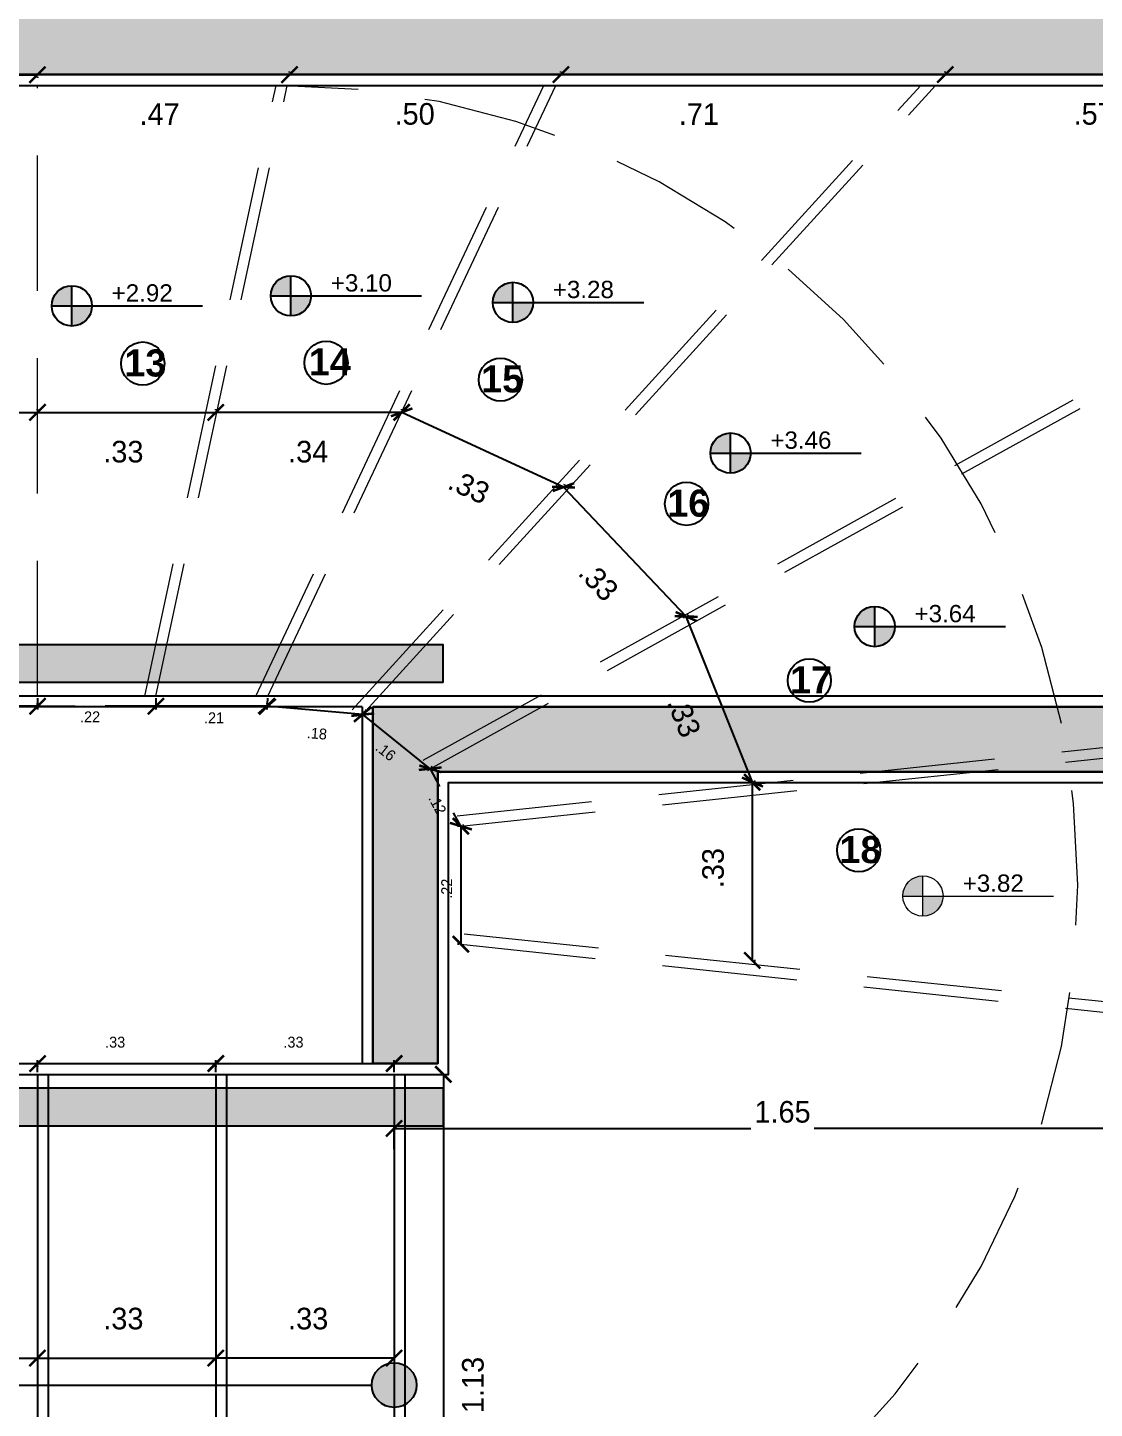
# Model space of a CAD drawing. Header units: millimetres. Extents: x -7 to 1246, y -1 to 1401.
# Drawn here: x 232.69 to 242.56, y 9.27 to 22.04 of the extents above; entities that cross this region are included whole.
import ezdxf
from ezdxf.enums import TextEntityAlignment as Align

# ---------------------------------------------------------------- set-up
doc = ezdxf.new("R2010")
doc.units = ezdxf.units.MM
doc.linetypes.add('HIDDEN', pattern=[0.375, 0.25, -0.125])
for name, color, linetype, lineweight in [('Anotaciones', 250, 'Continuous', 5), ('Cotas', 152, 'Continuous', 5), ('HATCH', 250, 'Continuous', 15), ('Muros', 7, 'Continuous', 30), ('Proyeccion', 252, 'HIDDEN', 13), ('Textos', 250, 'Continuous', 15), ('Vista', 252, 'Continuous', 13)]:
    doc.layers.add(name, color=color, linetype=linetype, lineweight=lineweight)
doc.styles.add('CENTURYGOTIC', font='GOTHIC.TTF')
doc.styles.add('Estilo_Generado_2', font='GOTHICB.TTF')
doc.styles.get("Standard").update_dxf_attribs({"font": 'arial.ttf'})
doc.dimstyles.new('Cota 1-20', dxfattribs={"dimtxt": 0.2, "dimasz": 0.15, "dimexe": 0.03, "dimexo": 0.02, "dimgap": 0.05, "dimtad": 1, "dimlfac": 0.2, "dimzin": 4, "dimdsep": 46, "dimtxsty": 'CENTURYGOTIC', "dimblk": 'ARCHTICK', "dimcen": 0.6, "dimclrd": 256, "dimclre": 256, "dimclrt": 256, "dimadec": 0, "dimazin": 0, "dimtfac": 1, "dimtofl": 0, "dimtmove": 2, "dimatfit": 3, "dimldrblk": 'ARCHTICK', "dimfxl": 1, "dimtolj": 1, "dimtzin": 0, "dimarcsym": 0})

# ---------------------------------------------------------------- blocks, each defined once
blk = doc.blocks.new('esc pvpv')
at = {"true_color": 0xc7c8ca, "transparency": 33554687}
h = blk.add_hatch(color=9, dxfattribs=at)
h.dxf.hatch_style = 1
h.paths.add_polyline_path([(199.6015, 268.7916), (199.4015, 268.7916), (199.4015, 265.7916), (199.6015, 265.7916)])
h.paths.add_polyline_path([(203.7015, 268.9916), (199.7015, 268.9916), (199.7015, 268.7916), (203.7015, 268.7916)])
h.paths.add_polyline_path([(204.3045, 265.7916), (204.3045, 265.9416), (204.184, 265.9416), (204.184, 265.7916), (204.0015, 265.7916), (204.0015, 265.5916), (204.3045, 265.5916)])
h.paths.add_polyline_path([(204.5515, 268.7916), (204.5515, 268.9916), (204.0015, 268.9916), (204.0015, 268.7916), (204.184, 268.7916)])
h.paths.add_polyline_path([(203.8622, 266.8416), (203.8626, 267.1956), (203.8626, 267.4816), (203.8625, 267.4816), (203.8626, 267.6416), (203.8626, 267.7686), (203.8622, 267.7686)])
h = blk.add_hatch(color=9, dxfattribs=at)
h.dxf.hatch_style = 1
h.paths.add_polyline_path([(204.3045, 267.7686), (204.0015, 267.7686), (203.9026, 267.7686), (203.8622, 267.7686), (203.8622, 267.6216), (202.2922, 267.6216), (202.1722, 267.6216), (202.1722, 266.9616), (202.2922, 266.9616), (202.2922, 267.5016), (203.8622, 267.5016), (203.8622, 266.8416), (203.9826, 266.8416), (204.3045, 266.8416), (204.3045, 266.9616)])
h.paths.add_polyline_path([(203.9826, 267.6486), (204.184, 267.6486), (204.184, 266.9616), (203.9826, 266.9616)], flags=16)
h.paths.add_polyline_path([(204.0015, 268.7916), (203.9015, 268.7916), (203.9015, 268.6686), (204.0015, 268.6686)])
at = {"true_color": 0x2776bb}
h = blk.add_hatch(color=152, dxfattribs=at)
h.paths.add_polyline_path([(202.2115, 266.4079, 0.414214), (202.1702, 266.3666, 0.414214), (202.2115, 266.3252)])
h.paths.add_polyline_path([(202.2315, 266.4028, 0.126819), (202.2115, 266.4079), (202.2115, 266.3252, 0.126819), (202.2315, 266.3303)])
h.paths.add_polyline_path([(202.2529, 266.3666, 0.273051), (202.2315, 266.4028), (202.2315, 266.3303, 0.273051)])
at = {"layer": 'HATCH', "true_color": 0xffffff, "transparency": 33554687}
h = blk.add_hatch(color=7, dxfattribs=at)
h.dxf.hatch_style = 1
h.paths.add_polyline_path([(202.302, 267.7366), (202.0026, 267.7366), (201.5515, 267.7366), (201.1004, 267.7366, 0.251609), (200.7294, 267.5372, 0.597943), (201.1004, 266.8466), (201.5515, 266.8466), (202.302, 266.8466), (202.302, 266.9166), (201.5515, 266.9166), (201.1004, 266.9166, -0.602954), (200.7909, 267.5032, -0.247696), (201.1004, 267.6666), (201.5515, 267.6666), (201.9674, 267.6666), (202.302, 267.6666)])
for p, q in [((201.5515, 266.9416), (201.5515, 265.8116)), ((201.5715, 266.9416), (201.5715, 265.8116)), ((201.8815, 266.9416), (201.8815, 265.8116)), ((201.9015, 266.9416), (201.9015, 265.8116)), ((202.2115, 266.9416), (202.2115, 265.8116)), ((202.2315, 266.9416), (202.2315, 265.8116))]:
    blk.add_line(p, q)
for points in [[(200.2348, 268.7716), (203.8815, 268.7716), (203.8815, 268.6686), (204.0215, 268.6686), (204.0215, 268.7716), (204.5515, 268.7716), (204.5515, 269.0116), (204.2125, 269.0116)], [(204.184, 265.9416), (204.164, 265.9416), (204.164, 265.8116), (200.2348, 265.8116), (199.6215, 266.4249), (199.6215, 268.1583), (200.2348, 268.7716), (203.8815, 268.7716)], [(203.8422, 267.7881), (203.8422, 267.6416), (202.1522, 267.6416)], [(202.1522, 267.6216), (202.1522, 266.9616)], [(202.1522, 266.9416), (202.3122, 266.9416), (202.3122, 267.4816), (203.8422, 267.4816), (203.8422, 267.1956)], [(202.302, 266.9166), (202.302, 266.8466)]]:
    blk.add_lwpolyline(points)
for points in [[(202.302, 267.6666), (202.302, 267.7366), (201.5515, 267.7366), (201.1004, 267.7366, 1), (201.1004, 266.8466), (201.5515, 266.8466), (202.302, 266.8466)], [(202.302, 267.6666), (201.5515, 267.6666), (201.1004, 267.6666, 1), (201.1004, 266.9166), (201.5515, 266.9166), (202.302, 266.9166)], [(202.1522, 267.6416), (201.5515, 267.6416), (201.1004, 267.6416, 1), (201.1004, 266.9416), (201.5515, 266.9416), (202.1522, 266.9416)], [(202.1522, 267.6216), (201.5515, 267.6216), (201.1004, 267.6216, 1), (201.1004, 266.9616), (201.5515, 266.9616), (202.1522, 266.9616)]]:
    blk.add_lwpolyline(points, format="xyb")
at = {"color": 152, "true_color": 0x2776bb}
blk.add_lwpolyline([(200.2797, 267.7181, 0.562656), (201.1004, 266.3666), (201.5515, 266.3666), (202.1702, 266.3666)], format="xyb", dxfattribs=at)
blk.add_circle((202.2115, 266.3666), 0.0414, dxfattribs=at)
at = {"layer": 'Muros'}
for points in [[(200.0568, 268.7916), (199.7015, 268.7916), (199.7015, 268.9916), (203.7015, 268.9916), (203.7015, 268.7916), (200.2266, 268.7916)], [(203.9826, 266.8416), (203.8622, 266.8416), (203.8622, 267.5016), (202.2922, 267.5016), (202.2922, 266.9616), (202.1722, 266.9616), (202.1722, 267.6216), (202.2922, 267.6216), (203.8622, 267.6216), (203.8622, 267.7686), (203.9826, 267.7686)]]:
    blk.add_lwpolyline(points, dxfattribs=at)
at = {"layer": 'Proyeccion'}
for p, q in [((201.5515, 267.6416), (201.5515, 268.7716)), ((201.5515, 267.6416), (201.5515, 268.7716)), ((201.7501, 267.6416), (201.9931, 268.7716)), ((201.7706, 267.6416), (202.0135, 268.7716)), ((201.9556, 267.6416), (202.4887, 268.7716)), ((201.9777, 267.6416), (202.5108, 268.7716)), ((202.1338, 267.6161), (203.1863, 268.7716)), ((202.1531, 267.6076), (203.2133, 268.7716)), ((202.2653, 267.5229), (203.8815, 268.4187)), ((202.2783, 267.5072), (203.8815, 268.3958)), ((202.3281, 267.4202), (203.8422, 267.5803)), ((202.3351, 267.4008), (203.8422, 267.5602)), ((202.3409, 267.2018), (203.8422, 267.043)), ((202.3351, 267.1823), (203.8422, 267.0229))]:
    blk.add_line(p, q, dxfattribs=at)
blk.add_lwpolyline([(201.1065, 265.8116, -1), (201.1065, 268.7716), (201.9966, 268.7716, -1), (201.9966, 265.8116)], format="xyb", close=True, dxfattribs=at)
blk = doc.blocks.new('_ArchTick')
at = {"color": 0, "linetype": 'ByBlock', "const_width": 0.15}
blk.add_lwpolyline([(-0.5, -0.5), (0.5, 0.5)], dxfattribs=at)
blk = doc.blocks.new('*D514')
at = {"layer": 'Cotas', "lineweight": -2, "transparency": 16777216}
for p, q in [((232.784, 9.735), (234.434, 9.735)), ((232.784, 9.715), (232.784, 9.705)), ((234.434, 9.715), (234.434, 9.705))]:
    blk.add_line(p, q, dxfattribs=at)
at = {"layer": 'Defpoints', "color": 0, "transparency": 16777216}
for p in [(232.784, 9.735), (234.434, 9.735), (234.434, 9.735)]:
    blk.add_point(p, dxfattribs=at)
at = {"layer": 'Cotas', "lineweight": -2, "transparency": 16777216, "xscale": 0.15, "yscale": 0.15, "zscale": 0.15, "rotation": 180}
blk.add_blockref('_ArchTick', (232.784, 9.735), dxfattribs=at)
at = {"layer": 'Cotas', "lineweight": -2, "transparency": 16777216, "xscale": 0.15, "yscale": 0.15, "zscale": 0.15}
blk.add_blockref('_ArchTick', (234.434, 9.735), dxfattribs=at)
at = {"layer": 'Cotas', "transparency": 16777216, "insert": (233.579, 10.099), "char_height": 0.2, "attachment_point": 5, "style": 'CENTURYGOTIC'}
blk.add_mtext('\\A1;.33', dxfattribs=at)
blk = doc.blocks.new('*D515')
at = {"layer": 'Cotas', "lineweight": -2, "transparency": 16777216}
for p, q in [((231.125, 9.735), (232.784, 9.735)), ((231.125, 9.715), (231.125, 9.705)), ((232.784, 9.715), (232.784, 9.705))]:
    blk.add_line(p, q, dxfattribs=at)
at = {"layer": 'Defpoints', "color": 0, "transparency": 16777216}
for p in [(231.125, 9.735), (232.784, 9.735), (232.784, 9.735)]:
    blk.add_point(p, dxfattribs=at)
at = {"layer": 'Cotas', "lineweight": -2, "transparency": 16777216, "xscale": 0.15, "yscale": 0.15, "zscale": 0.15, "rotation": 180}
blk.add_blockref('_ArchTick', (231.125, 9.735), dxfattribs=at)
at = {"layer": 'Cotas', "lineweight": -2, "transparency": 16777216, "xscale": 0.15, "yscale": 0.15, "zscale": 0.15}
blk.add_blockref('_ArchTick', (232.784, 9.735), dxfattribs=at)
at = {"layer": 'Cotas', "transparency": 16777216, "insert": (231.93, 10.099), "char_height": 0.2, "attachment_point": 5, "style": 'CENTURYGOTIC'}
blk.add_mtext('\\A1;.33', dxfattribs=at)
blk = doc.blocks.new('*D527')
at = {"layer": 'Cotas', "lineweight": -2, "transparency": 16777216}
for p, q in [((230.453, 21.629), (230.453, 21.639)), ((230.453, 21.609), (232.784, 21.609)), ((232.784, 21.59), (232.784, 21.579))]:
    blk.add_line(p, q, dxfattribs=at)
at = {"layer": 'Defpoints', "color": 0, "transparency": 16777216}
for p in [(230.453, 21.609), (232.784, 21.61), (232.784, 21.609)]:
    blk.add_point(p, dxfattribs=at)
at = {"layer": 'Cotas', "lineweight": -2, "transparency": 16777216, "xscale": 0.15, "yscale": 0.15, "zscale": 0.15, "rotation": 180}
blk.add_blockref('_ArchTick', (230.453, 21.609), dxfattribs=at)
at = {"layer": 'Cotas', "lineweight": -2, "transparency": 16777216, "xscale": 0.15, "yscale": 0.15, "zscale": 0.15}
blk.add_blockref('_ArchTick', (232.784, 21.609), dxfattribs=at)
at = {"layer": 'Cotas', "transparency": 16777216, "insert": (231.624, 21.245), "char_height": 0.2, "attachment_point": 5, "style": 'CENTURYGOTIC'}
blk.add_mtext('\\A1;.47', dxfattribs=at)
blk = doc.blocks.new('Cota de nivel planta')
h = blk.add_hatch(color=256)
h.dxf.hatch_style = 1
h.paths.add_polyline_path([(0.466, 0), (0, 0), (0, -0.466, 0.414214)])
h.paths.add_polyline_path([(0, 0), (0, 0.466, 0.414214), (-0.466, 0)])
for p, q in [((0, -0.466), (0, 0.466)), ((-0.466, 0), (0.466, 0)), ((0.466, 0), (3.023, 0))]:
    blk.add_line(p, q)
blk.add_circle((0, 0), 0.466)
blk.add_attdef('NIVEL', text='', height=0.4).set_placement((1.628, 0.1), align=Align.CENTER)
blk = doc.blocks.new('*D534')
at = {"layer": 'Cotas', "lineweight": -2, "transparency": 16777216}
for p, q in [((236.084, 9.735), (234.434, 9.735)), ((234.434, 9.715), (234.434, 9.705)), ((236.084, 9.715), (236.084, 9.705))]:
    blk.add_line(p, q, dxfattribs=at)
at = {"layer": 'Defpoints', "color": 0, "transparency": 16777216}
for p in [(234.434, 9.735), (234.434, 9.735), (236.084, 9.735)]:
    blk.add_point(p, dxfattribs=at)
at = {"layer": 'Cotas', "lineweight": -2, "transparency": 16777216, "xscale": 0.15, "yscale": 0.15, "zscale": 0.15, "rotation": 180}
blk.add_blockref('_ArchTick', (234.434, 9.735), dxfattribs=at)
at = {"layer": 'Cotas', "lineweight": -2, "transparency": 16777216, "xscale": 0.15, "yscale": 0.15, "zscale": 0.15}
blk.add_blockref('_ArchTick', (236.084, 9.735), dxfattribs=at)
at = {"layer": 'Cotas', "transparency": 16777216, "insert": (235.289, 10.099), "char_height": 0.2, "attachment_point": 5, "style": 'CENTURYGOTIC'}
blk.add_mtext('\\A1;.33', dxfattribs=at)
blk = doc.blocks.new('*D535')
at = {"layer": 'Cotas', "lineweight": -2, "transparency": 16777216}
for p, q in [((232.785, 12.46), (234.434, 12.46)), ((232.785, 12.44), (232.785, 12.43)), ((234.434, 12.38), (234.434, 12.49))]:
    blk.add_line(p, q, dxfattribs=at)
at = {"layer": 'Defpoints', "color": 0, "transparency": 16777216}
for p in [(232.785, 12.46), (234.434, 12.46), (234.434, 12.36)]:
    blk.add_point(p, dxfattribs=at)
at = {"layer": 'Cotas', "lineweight": -2, "transparency": 16777216, "xscale": 0.15, "yscale": 0.15, "zscale": 0.15, "rotation": 180}
blk.add_blockref('_ArchTick', (232.785, 12.46), dxfattribs=at)
at = {"layer": 'Cotas', "lineweight": -2, "transparency": 16777216, "xscale": 0.15, "yscale": 0.15, "zscale": 0.15}
blk.add_blockref('_ArchTick', (234.434, 12.46), dxfattribs=at)
at = {"layer": 'Cotas', "transparency": 16777216, "insert": (233.503, 12.657), "char_height": 0.2, "attachment_point": 5, "style": 'CENTURYGOTIC'}
blk.add_mtext('\\A1;{\\H0.5x;.33}', dxfattribs=at)
blk = doc.blocks.new('*D536')
at = {"layer": 'Cotas', "lineweight": -2, "transparency": 16777216}
for p, q in [((231.69, 12.475), (231.69, 12.49)), ((231.69, 12.46), (232.785, 12.46)), ((232.785, 12.38), (232.785, 12.49))]:
    blk.add_line(p, q, dxfattribs=at)
at = {"layer": 'Defpoints', "color": 0, "transparency": 16777216}
for p in [(231.69, 12.455), (232.785, 12.46), (232.785, 12.36)]:
    blk.add_point(p, dxfattribs=at)
at = {"layer": 'Cotas', "lineweight": -2, "transparency": 16777216, "xscale": 0.15, "yscale": 0.15, "zscale": 0.15, "rotation": 180}
blk.add_blockref('_ArchTick', (231.69, 12.46), dxfattribs=at)
at = {"layer": 'Cotas', "lineweight": -2, "transparency": 16777216, "xscale": 0.15, "yscale": 0.15, "zscale": 0.15}
blk.add_blockref('_ArchTick', (232.785, 12.46), dxfattribs=at)
at = {"layer": 'Cotas', "transparency": 16777216, "insert": (232.176, 12.602), "char_height": 0.2, "attachment_point": 5, "style": 'CENTURYGOTIC'}
blk.add_mtext('\\A1;{\\H0.5x;.22}', dxfattribs=at)
blk = doc.blocks.new('*D546')
at = {"layer": 'Cotas', "lineweight": -2, "transparency": 16777216}
for p, q in [((234.435, 12.46), (236.084, 12.46)), ((234.435, 12.44), (234.435, 12.43)), ((236.084, 12.38), (236.084, 12.49))]:
    blk.add_line(p, q, dxfattribs=at)
at = {"layer": 'Defpoints', "color": 0, "transparency": 16777216}
for p in [(234.435, 12.46), (236.084, 12.46), (236.084, 12.36)]:
    blk.add_point(p, dxfattribs=at)
at = {"layer": 'Cotas', "lineweight": -2, "transparency": 16777216, "xscale": 0.15, "yscale": 0.15, "zscale": 0.15, "rotation": 180}
blk.add_blockref('_ArchTick', (234.435, 12.46), dxfattribs=at)
at = {"layer": 'Cotas', "lineweight": -2, "transparency": 16777216, "xscale": 0.15, "yscale": 0.15, "zscale": 0.15}
blk.add_blockref('_ArchTick', (236.084, 12.46), dxfattribs=at)
at = {"layer": 'Cotas', "transparency": 16777216, "insert": (235.153, 12.657), "char_height": 0.2, "attachment_point": 5, "style": 'CENTURYGOTIC'}
blk.add_mtext('\\A1;{\\H0.5x;.33}', dxfattribs=at)
blk = doc.blocks.new('*D547')
at = {"layer": 'Cotas', "lineweight": -2, "transparency": 16777216}
for p, q in [((233.88, 15.84), (233.88, 15.735)), ((234.908, 15.765), (233.88, 15.765)), ((234.908, 15.785), (234.908, 15.795))]:
    blk.add_line(p, q, dxfattribs=at)
at = {"layer": 'Defpoints', "color": 0, "transparency": 16777216}
for p in [(233.88, 15.86), (233.88, 15.765), (234.908, 15.765)]:
    blk.add_point(p, dxfattribs=at)
at = {"layer": 'Cotas', "lineweight": -2, "transparency": 16777216, "xscale": 0.15, "yscale": 0.15, "zscale": 0.15, "rotation": 180}
blk.add_blockref('_ArchTick', (233.88, 15.765), dxfattribs=at)
at = {"layer": 'Cotas', "lineweight": -2, "transparency": 16777216, "xscale": 0.15, "yscale": 0.15, "zscale": 0.15}
blk.add_blockref('_ArchTick', (234.908, 15.765), dxfattribs=at)
at = {"layer": 'Cotas', "transparency": 16777216, "insert": (234.418, 15.659), "char_height": 0.2, "attachment_point": 5, "style": 'CENTURYGOTIC'}
blk.add_mtext('\\A1;{\\H0.5x;.21}', dxfattribs=at)
blk = doc.blocks.new('*D548')
at = {"layer": 'Cotas', "lineweight": -2, "transparency": 16777216}
for p, q in [((234.914, 15.84), (234.905, 15.735)), ((235.793, 15.69), (234.908, 15.765)), ((235.794, 15.71), (235.795, 15.72))]:
    blk.add_line(p, q, dxfattribs=at)
at = {"layer": 'Defpoints', "color": 0, "transparency": 16777216}
for p in [(234.916, 15.86), (234.908, 15.765), (235.793, 15.69)]:
    blk.add_point(p, dxfattribs=at)
at = {"layer": 'Cotas', "lineweight": -2, "transparency": 16777216, "xscale": 0.15, "yscale": 0.15, "zscale": 0.15}
for p, rotation in [((234.908, 15.765), 175.1750385600208), ((235.793, 15.69), 355.1750385600208)]:
    blk.add_blockref('_ArchTick', p, dxfattribs=dict(at, rotation=rotation))
at = {"layer": 'Cotas', "transparency": 16777216, "insert": (235.37, 15.513), "char_height": 0.2, "attachment_point": 5, "rotation": 355.175, "style": 'CENTURYGOTIC'}
blk.add_mtext('\\A1;{\\H0.5x;.18}', dxfattribs=at)
blk = doc.blocks.new('*D549')
at = {"layer": 'Cotas', "lineweight": -2, "transparency": 16777216}
for p, q in [((231.69, 15.78), (231.69, 15.795)), ((231.69, 15.765), (232.039, 15.765)), ((232.785, 15.765), (232.314, 15.765)), ((232.785, 15.84), (232.785, 15.735))]:
    blk.add_line(p, q, dxfattribs=at)
at = {"layer": 'Defpoints', "color": 0, "transparency": 16777216}
for p in [(232.785, 15.86), (231.69, 15.76), (232.785, 15.765)]:
    blk.add_point(p, dxfattribs=at)
at = {"layer": 'Cotas', "lineweight": -2, "transparency": 16777216, "xscale": 0.15, "yscale": 0.15, "zscale": 0.15, "rotation": 180}
blk.add_blockref('_ArchTick', (231.69, 15.765), dxfattribs=at)
at = {"layer": 'Cotas', "lineweight": -2, "transparency": 16777216, "xscale": 0.15, "yscale": 0.15, "zscale": 0.15}
blk.add_blockref('_ArchTick', (232.785, 15.765), dxfattribs=at)
at = {"layer": 'Cotas', "transparency": 16777216, "insert": (232.176, 15.668), "char_height": 0.2, "attachment_point": 5, "style": 'CENTURYGOTIC'}
blk.add_mtext('\\A1;{\\H0.5x;.22}', dxfattribs=at)
blk = doc.blocks.new('*D550')
at = {"layer": 'Cotas', "lineweight": -2, "transparency": 16777216}
for p, q in [((232.785, 15.78), (232.785, 15.795)), ((232.785, 15.765), (233.134, 15.765)), ((233.88, 15.765), (233.409, 15.765)), ((233.88, 15.84), (233.88, 15.735))]:
    blk.add_line(p, q, dxfattribs=at)
at = {"layer": 'Defpoints', "color": 0, "transparency": 16777216}
for p in [(233.88, 15.86), (232.785, 15.76), (233.88, 15.765)]:
    blk.add_point(p, dxfattribs=at)
at = {"layer": 'Cotas', "lineweight": -2, "transparency": 16777216, "xscale": 0.15, "yscale": 0.15, "zscale": 0.15, "rotation": 180}
blk.add_blockref('_ArchTick', (232.785, 15.765), dxfattribs=at)
at = {"layer": 'Cotas', "lineweight": -2, "transparency": 16777216, "xscale": 0.15, "yscale": 0.15, "zscale": 0.15}
blk.add_blockref('_ArchTick', (233.88, 15.765), dxfattribs=at)
at = {"layer": 'Cotas', "transparency": 16777216, "insert": (233.271, 15.668), "char_height": 0.2, "attachment_point": 5, "style": 'CENTURYGOTIC'}
blk.add_mtext('\\A1;{\\H0.5x;.22}', dxfattribs=at)
blk = doc.blocks.new('*D551')
at = {"layer": 'Cotas', "lineweight": -2, "transparency": 16777216}
for p, q in [((235.116, 21.629), (235.116, 21.64)), ((237.628, 21.61), (235.116, 21.61)), ((237.628, 21.63), (237.628, 21.64))]:
    blk.add_line(p, q, dxfattribs=at)
at = {"layer": 'Defpoints', "color": 0, "transparency": 16777216}
for p in [(235.116, 21.61), (235.116, 21.609), (237.628, 21.61)]:
    blk.add_point(p, dxfattribs=at)
at = {"layer": 'Cotas', "lineweight": -2, "transparency": 16777216, "xscale": 0.15, "yscale": 0.15, "zscale": 0.15, "rotation": 180}
blk.add_blockref('_ArchTick', (235.116, 21.61), dxfattribs=at)
at = {"layer": 'Cotas', "lineweight": -2, "transparency": 16777216, "xscale": 0.15, "yscale": 0.15, "zscale": 0.15}
blk.add_blockref('_ArchTick', (237.628, 21.61), dxfattribs=at)
at = {"layer": 'Cotas', "transparency": 16777216, "insert": (236.274, 21.245), "char_height": 0.2, "attachment_point": 5, "style": 'CENTURYGOTIC'}
blk.add_mtext('\\A1;.50', dxfattribs=at)
blk = doc.blocks.new('*D552')
at = {"layer": 'Cotas', "lineweight": -2, "transparency": 16777216}
for p, q in [((237.628, 21.63), (237.628, 21.64)), ((237.628, 21.61), (241.184, 21.61)), ((241.184, 21.63), (241.184, 21.64))]:
    blk.add_line(p, q, dxfattribs=at)
at = {"layer": 'Defpoints', "color": 0, "transparency": 16777216}
for p in [(237.628, 21.61), (241.184, 21.61), (241.184, 21.61)]:
    blk.add_point(p, dxfattribs=at)
at = {"layer": 'Cotas', "lineweight": -2, "transparency": 16777216, "xscale": 0.15, "yscale": 0.15, "zscale": 0.15, "rotation": 180}
blk.add_blockref('_ArchTick', (237.628, 21.61), dxfattribs=at)
at = {"layer": 'Cotas', "lineweight": -2, "transparency": 16777216, "xscale": 0.15, "yscale": 0.15, "zscale": 0.15}
blk.add_blockref('_ArchTick', (241.184, 21.61), dxfattribs=at)
at = {"layer": 'Cotas', "transparency": 16777216, "insert": (238.904, 21.245), "char_height": 0.2, "attachment_point": 5, "style": 'CENTURYGOTIC'}
blk.add_mtext('\\A1;.71', dxfattribs=at)
blk = doc.blocks.new('*D554')
at = {"layer": 'Cotas', "lineweight": -2, "transparency": 16777216}
for p, q in [((235.116, 21.609), (232.784, 21.609)), ((235.116, 21.629), (235.116, 21.639)), ((232.784, 21.59), (232.784, 21.579))]:
    blk.add_line(p, q, dxfattribs=at)
at = {"layer": 'Defpoints', "color": 0, "transparency": 16777216}
for p in [(232.784, 21.61), (232.784, 21.609), (235.116, 21.609)]:
    blk.add_point(p, dxfattribs=at)
at = {"layer": 'Cotas', "lineweight": -2, "transparency": 16777216, "xscale": 0.15, "yscale": 0.15, "zscale": 0.15, "rotation": 180}
blk.add_blockref('_ArchTick', (232.784, 21.609), dxfattribs=at)
at = {"layer": 'Cotas', "lineweight": -2, "transparency": 16777216, "xscale": 0.15, "yscale": 0.15, "zscale": 0.15}
blk.add_blockref('_ArchTick', (235.116, 21.609), dxfattribs=at)
at = {"layer": 'Cotas', "transparency": 16777216, "insert": (233.914, 21.245), "char_height": 0.2, "attachment_point": 5, "style": 'CENTURYGOTIC'}
blk.add_mtext('\\A1;.47', dxfattribs=at)
blk = doc.blocks.new('*D555')
at = {"layer": 'Cotas', "lineweight": -2, "transparency": 16777216}
for p, q in [((236.084, 11.668), (236.084, 11.89)), ((236.084, 11.86), (239.384, 11.86)), ((244.338, 11.86), (239.972, 11.86)), ((244.338, 11.84), (244.338, 11.83))]:
    blk.add_line(p, q, dxfattribs=at)
at = {"layer": 'Defpoints', "color": 0, "transparency": 16777216}
for p in [(236.084, 11.86), (244.338, 11.86), (236.084, 11.648)]:
    blk.add_point(p, dxfattribs=at)
at = {"layer": 'Cotas', "lineweight": -2, "transparency": 16777216, "xscale": 0.15, "yscale": 0.15, "zscale": 0.15, "rotation": 180}
blk.add_blockref('_ArchTick', (236.084, 11.86), dxfattribs=at)
at = {"layer": 'Cotas', "lineweight": -2, "transparency": 16777216, "xscale": 0.15, "yscale": 0.15, "zscale": 0.15}
blk.add_blockref('_ArchTick', (244.338, 11.86), dxfattribs=at)
at = {"layer": 'Cotas', "transparency": 16777216, "insert": (239.678, 12.012), "char_height": 0.2, "attachment_point": 5, "style": 'CENTURYGOTIC'}
blk.add_mtext('\\A1;1.65', dxfattribs=at)
blk = doc.blocks.new('*D556')
at = {"layer": 'Cotas', "lineweight": -2, "transparency": 16777216}
for p, q in [((232.784, 18.505), (232.784, 18.515)), ((232.784, 18.485), (234.434, 18.485)), ((234.434, 18.505), (234.434, 18.515))]:
    blk.add_line(p, q, dxfattribs=at)
at = {"layer": 'Defpoints', "color": 0, "transparency": 16777216}
for p in [(232.784, 18.485), (234.434, 18.485), (234.434, 18.485)]:
    blk.add_point(p, dxfattribs=at)
at = {"layer": 'Cotas', "lineweight": -2, "transparency": 16777216, "xscale": 0.15, "yscale": 0.15, "zscale": 0.15, "rotation": 180}
blk.add_blockref('_ArchTick', (232.784, 18.485), dxfattribs=at)
at = {"layer": 'Cotas', "lineweight": -2, "transparency": 16777216, "xscale": 0.15, "yscale": 0.15, "zscale": 0.15}
blk.add_blockref('_ArchTick', (234.434, 18.485), dxfattribs=at)
at = {"layer": 'Cotas', "transparency": 16777216, "insert": (233.579, 18.12), "char_height": 0.2, "attachment_point": 5, "style": 'CENTURYGOTIC'}
blk.add_mtext('\\A1;.33', dxfattribs=at)
blk = doc.blocks.new('*D557')
at = {"layer": 'Cotas', "lineweight": -2, "transparency": 16777216}
for p, q in [((231.125, 18.505), (231.125, 18.515)), ((231.125, 18.485), (232.784, 18.485)), ((232.784, 18.505), (232.784, 18.515))]:
    blk.add_line(p, q, dxfattribs=at)
at = {"layer": 'Defpoints', "color": 0, "transparency": 16777216}
for p in [(231.125, 18.485), (232.784, 18.485), (232.784, 18.485)]:
    blk.add_point(p, dxfattribs=at)
at = {"layer": 'Cotas', "lineweight": -2, "transparency": 16777216, "xscale": 0.15, "yscale": 0.15, "zscale": 0.15, "rotation": 180}
blk.add_blockref('_ArchTick', (231.125, 18.485), dxfattribs=at)
at = {"layer": 'Cotas', "lineweight": -2, "transparency": 16777216, "xscale": 0.15, "yscale": 0.15, "zscale": 0.15}
blk.add_blockref('_ArchTick', (232.784, 18.485), dxfattribs=at)
at = {"layer": 'Cotas', "transparency": 16777216, "insert": (231.93, 18.12), "char_height": 0.2, "attachment_point": 5, "style": 'CENTURYGOTIC'}
blk.add_mtext('\\A1;.33', dxfattribs=at)
blk = doc.blocks.new('*D558')
at = {"layer": 'Cotas', "lineweight": -2, "transparency": 16777216}
for p, q in [((234.434, 18.505), (234.434, 18.515)), ((236.154, 18.485), (234.434, 18.485)), ((236.154, 18.505), (236.154, 18.515))]:
    blk.add_line(p, q, dxfattribs=at)
at = {"layer": 'Defpoints', "color": 0, "transparency": 16777216}
for p in [(234.434, 18.485), (234.434, 18.485), (236.154, 18.485)]:
    blk.add_point(p, dxfattribs=at)
at = {"layer": 'Cotas', "lineweight": -2, "transparency": 16777216, "xscale": 0.15, "yscale": 0.15, "zscale": 0.15, "rotation": 180}
blk.add_blockref('_ArchTick', (234.434, 18.485), dxfattribs=at)
at = {"layer": 'Cotas', "lineweight": -2, "transparency": 16777216, "xscale": 0.15, "yscale": 0.15, "zscale": 0.15}
blk.add_blockref('_ArchTick', (236.154, 18.485), dxfattribs=at)
at = {"layer": 'Cotas', "transparency": 16777216, "insert": (235.289, 18.12), "char_height": 0.2, "attachment_point": 5, "style": 'CENTURYGOTIC'}
blk.add_mtext('\\A1;.34', dxfattribs=at)
blk = doc.blocks.new('*D559')
at = {"layer": 'Cotas', "lineweight": -2, "transparency": 16777216}
for p, q in [((239.397, 15.063), (239.397, 13.414)), ((239.417, 15.063), (239.427, 15.063)), ((239.417, 13.414), (239.427, 13.414))]:
    blk.add_line(p, q, dxfattribs=at)
at = {"layer": 'Defpoints', "color": 0, "transparency": 16777216}
for p in [(239.397, 15.063), (239.397, 13.414), (239.397, 13.414)]:
    blk.add_point(p, dxfattribs=at)
at = {"layer": 'Cotas', "lineweight": -2, "transparency": 16777216, "xscale": 0.15, "yscale": 0.15, "zscale": 0.15}
for p, rotation in [((239.397, 15.063), 90), ((239.397, 13.414), 270)]:
    blk.add_blockref('_ArchTick', p, dxfattribs=dict(at, rotation=rotation))
at = {"layer": 'Cotas', "transparency": 16777216, "insert": (239.036, 14.268), "char_height": 0.2, "attachment_point": 5, "rotation": 90, "style": 'CENTURYGOTIC'}
blk.add_mtext('\\A1;.33', dxfattribs=at)
blk = doc.blocks.new('*D560')
at = {"layer": 'Cotas', "lineweight": -2, "transparency": 16777216}
for p, q in [((237.651, 17.793), (236.154, 18.485)), ((236.162, 18.503), (236.166, 18.512)), ((237.66, 17.811), (237.664, 17.82))]:
    blk.add_line(p, q, dxfattribs=at)
at = {"layer": 'Defpoints', "color": 0, "transparency": 16777216}
for p in [(236.154, 18.485), (236.154, 18.485), (237.651, 17.793)]:
    blk.add_point(p, dxfattribs=at)
at = {"layer": 'Cotas', "lineweight": -2, "transparency": 16777216, "xscale": 0.15, "yscale": 0.15, "zscale": 0.15}
for p, rotation in [((236.154, 18.485), 155.2023528439512), ((237.651, 17.793), 335.2023528439512)]:
    blk.add_blockref('_ArchTick', p, dxfattribs=dict(at, rotation=rotation))
at = {"layer": 'Cotas', "transparency": 16777216, "insert": (236.777, 17.796), "char_height": 0.2, "attachment_point": 5, "rotation": 335.2024, "style": 'CENTURYGOTIC'}
blk.add_mtext('\\A1;.33', dxfattribs=at)
blk = doc.blocks.new('*D561')
at = {"layer": 'Cotas', "lineweight": -2, "transparency": 16777216}
for p, q in [((238.786, 16.596), (237.651, 17.793)), ((237.666, 17.807), (237.673, 17.814)), ((238.801, 16.609), (238.808, 16.616))]:
    blk.add_line(p, q, dxfattribs=at)
at = {"layer": 'Defpoints', "color": 0, "transparency": 16777216}
for p in [(237.651, 17.793), (237.651, 17.793), (238.786, 16.596)]:
    blk.add_point(p, dxfattribs=at)
at = {"layer": 'Cotas', "lineweight": -2, "transparency": 16777216, "xscale": 0.15, "yscale": 0.15, "zscale": 0.15}
for p, rotation in [((237.651, 17.793), 133.4682352290293), ((238.786, 16.596), 313.4682352290293)]:
    blk.add_blockref('_ArchTick', p, dxfattribs=dict(at, rotation=rotation))
at = {"layer": 'Cotas', "transparency": 16777216, "insert": (237.975, 16.922), "char_height": 0.2, "attachment_point": 5, "rotation": 313.4682, "style": 'CENTURYGOTIC'}
blk.add_mtext('\\A1;.33', dxfattribs=at)
blk = doc.blocks.new('*D562')
at = {"layer": 'Cotas', "lineweight": -2, "transparency": 16777216}
for p, q in [((238.768, 16.588), (238.758, 16.585)), ((239.4, 15.064), (238.786, 16.596)), ((239.416, 15.071), (239.428, 15.076))]:
    blk.add_line(p, q, dxfattribs=at)
at = {"layer": 'Defpoints', "color": 0, "transparency": 16777216}
for p in [(238.786, 16.596), (238.786, 16.596), (239.397, 15.063)]:
    blk.add_point(p, dxfattribs=at)
at = {"layer": 'Cotas', "lineweight": -2, "transparency": 16777216, "xscale": 0.15, "yscale": 0.15, "zscale": 0.15}
for p, rotation in [((238.786, 16.596), 111.8361084040424), ((239.4, 15.064), 291.8361084040424)]:
    blk.add_blockref('_ArchTick', p, dxfattribs=dict(at, rotation=rotation))
at = {"layer": 'Cotas', "transparency": 16777216, "insert": (238.766, 15.667), "char_height": 0.2, "attachment_point": 5, "rotation": 291.8361, "style": 'CENTURYGOTIC'}
blk.add_mtext('\\A1;.33', dxfattribs=at)
blk = doc.blocks.new('*D563')
at = {"layer": 'Cotas', "lineweight": -2, "transparency": 16777216}
for p, q in [((241.184, 21.63), (241.184, 21.64)), ((244.034, 21.61), (241.184, 21.61)), ((244.034, 21.63), (244.034, 21.64))]:
    blk.add_line(p, q, dxfattribs=at)
at = {"layer": 'Defpoints', "color": 0, "transparency": 16777216}
for p in [(241.184, 21.61), (241.184, 21.61), (244.034, 21.61)]:
    blk.add_point(p, dxfattribs=at)
at = {"layer": 'Cotas', "lineweight": -2, "transparency": 16777216, "xscale": 0.15, "yscale": 0.15, "zscale": 0.15, "rotation": 180}
blk.add_blockref('_ArchTick', (241.184, 21.61), dxfattribs=at)
at = {"layer": 'Cotas', "lineweight": -2, "transparency": 16777216, "xscale": 0.15, "yscale": 0.15, "zscale": 0.15}
blk.add_blockref('_ArchTick', (244.034, 21.61), dxfattribs=at)
at = {"layer": 'Cotas', "transparency": 16777216, "insert": (242.557, 21.245), "char_height": 0.2, "attachment_point": 5, "style": 'CENTURYGOTIC'}
blk.add_mtext('\\A1;.57', dxfattribs=at)
blk = doc.blocks.new('*D566')
at = {"layer": 'Cotas', "lineweight": -2, "transparency": 16777216}
for p, q in [((236.682, 14.656), (236.672, 14.656)), ((236.702, 14.656), (236.702, 13.564)), ((236.682, 13.564), (236.672, 13.564))]:
    blk.add_line(p, q, dxfattribs=at)
at = {"layer": 'Defpoints', "color": 0, "transparency": 16777216}
for p in [(236.702, 14.656), (236.702, 13.564), (236.702, 13.564)]:
    blk.add_point(p, dxfattribs=at)
at = {"layer": 'Cotas', "lineweight": -2, "transparency": 16777216, "xscale": 0.15, "yscale": 0.15, "zscale": 0.15}
for p, rotation in [((236.702, 14.656), 90), ((236.702, 13.564), 270)]:
    blk.add_blockref('_ArchTick', p, dxfattribs=dict(at, rotation=rotation))
at = {"layer": 'Cotas', "transparency": 16777216, "insert": (236.57, 14.078), "char_height": 0.2, "attachment_point": 5, "rotation": 90, "style": 'CENTURYGOTIC'}
blk.add_mtext('\\A1;{\\H0.5x;.22}', dxfattribs=at)
blk = doc.blocks.new('*D567')
at = {"layer": 'Cotas', "lineweight": -2, "transparency": 16777216}
for p, q in [((235.829, 15.731), (235.776, 15.664)), ((236.418, 15.188), (235.794, 15.688)), ((236.43, 15.204), (236.436, 15.212))]:
    blk.add_line(p, q, dxfattribs=at)
at = {"layer": 'Defpoints', "color": 0, "transparency": 16777216}
for p in [(235.841, 15.746), (235.794, 15.688), (236.418, 15.188)]:
    blk.add_point(p, dxfattribs=at)
at = {"layer": 'Cotas', "lineweight": -2, "transparency": 16777216, "xscale": 0.15, "yscale": 0.15, "zscale": 0.15}
for p, rotation in [((235.794, 15.688), 141.287508471493), ((236.418, 15.188), 321.287508471493)]:
    blk.add_blockref('_ArchTick', p, dxfattribs=dict(at, rotation=rotation))
at = {"layer": 'Cotas', "transparency": 16777216, "insert": (236.006, 15.348), "char_height": 0.2, "attachment_point": 5, "rotation": 321.2875, "style": 'CENTURYGOTIC'}
blk.add_mtext('\\A1;{\\H0.5x;.16}', dxfattribs=at)
blk = doc.blocks.new('*D568')
at = {"layer": 'Cotas', "lineweight": -2, "transparency": 16777216}
for p, q in [((236.441, 15.199), (236.392, 15.172)), ((236.418, 15.187), (236.505, 15.024)), ((236.702, 14.656), (236.635, 14.781)), ((236.719, 14.666), (236.728, 14.67))]:
    blk.add_line(p, q, dxfattribs=at)
at = {"layer": 'Defpoints', "color": 0, "transparency": 16777216}
for p in [(236.459, 15.208), (236.418, 15.187), (236.702, 14.656)]:
    blk.add_point(p, dxfattribs=at)
at = {"layer": 'Cotas', "lineweight": -2, "transparency": 16777216, "xscale": 0.15, "yscale": 0.15, "zscale": 0.15}
for p, rotation in [((236.418, 15.187), 118.1135848849351), ((236.702, 14.656), 298.1135848849351)]:
    blk.add_blockref('_ArchTick', p, dxfattribs=dict(at, rotation=rotation))
at = {"layer": 'Cotas', "transparency": 16777216, "insert": (236.485, 14.857), "char_height": 0.2, "attachment_point": 5, "rotation": 298.1136, "style": 'CENTURYGOTIC'}
blk.add_mtext('\\A1;{\\H0.5x;.12}', dxfattribs=at)
blk = doc.blocks.new('*D571')
at = {"layer": 'Cotas', "lineweight": -2, "transparency": 16777216}
for p, q in [((235.091, 12.36), (236.57, 12.36)), ((236.54, 12.36), (236.54, 6.7)), ((236.56, 6.7), (236.57, 6.7))]:
    blk.add_line(p, q, dxfattribs=at)
at = {"layer": 'Defpoints', "color": 0, "transparency": 16777216}
for p in [(235.071, 12.36), (236.54, 6.7), (236.54, 6.7)]:
    blk.add_point(p, dxfattribs=at)
at = {"layer": 'Cotas', "lineweight": -2, "transparency": 16777216, "xscale": 0.15, "yscale": 0.15, "zscale": 0.15}
for p, rotation in [((236.54, 12.36), 90), ((236.54, 6.7), 270)]:
    blk.add_blockref('_ArchTick', p, dxfattribs=dict(at, rotation=rotation))
at = {"layer": 'Cotas', "transparency": 16777216, "insert": (236.814, 9.486), "char_height": 0.2, "attachment_point": 5, "rotation": 90, "style": 'CENTURYGOTIC'}
blk.add_mtext('\\A1;1.13', dxfattribs=at)

msp = doc.modelspace()

# ---------------------------------------------------------------- linework, layer by layer
for centre in [(233.758, 18.936), (235.455, 18.944), (237.068, 18.787), (238.79, 17.639), (239.926, 16.004), (240.383, 14.433)]:
    msp.add_circle(centre, 0.2)

# ---------------------------------------------------------------- block references
at = {"xscale": 5, "yscale": 5, "zscale": 5}
msp.add_blockref('esc pvpv', (-774.973, -1322.348), dxfattribs=at)
ref = msp.add_blockref('Cota de nivel planta', (235.129, 19.563), dxfattribs=dict(xscale=0.4, yscale=0.4, zscale=0.4))
ref.add_attrib('NIVEL', '+3.10', dxfattribs={"layer": 'Anotaciones', "height": 0.16}).set_placement((235.781, 19.603), align=Align.CENTER)
ref = msp.add_blockref('Cota de nivel planta', (237.184, 19.502), dxfattribs=dict(xscale=0.4, yscale=0.4, zscale=0.4))
ref.add_attrib('NIVEL', '+3.28', dxfattribs={"layer": 'Anotaciones', "height": 0.16}).set_placement((237.835, 19.542), align=Align.CENTER)
ref = msp.add_blockref('Cota de nivel planta', (233.102, 19.47), dxfattribs=dict(xscale=0.4, yscale=0.4, zscale=0.4))
ref.add_attrib('NIVEL', '+2.92', dxfattribs={"layer": 'Anotaciones', "height": 0.16}).set_placement((233.753, 19.51), align=Align.CENTER)
ref = msp.add_blockref('Cota de nivel planta', (239.197, 18.108), dxfattribs=dict(xscale=0.4, yscale=0.4, zscale=0.4))
ref.add_attrib('NIVEL', '+3.46', dxfattribs={"layer": 'Anotaciones', "height": 0.16}).set_placement((239.848, 18.148), align=Align.CENTER)
ref = msp.add_blockref('Cota de nivel planta', (240.531, 16.503), dxfattribs=dict(xscale=0.4, yscale=0.4, zscale=0.4))
ref.add_attrib('NIVEL', '+3.64', dxfattribs={"layer": 'Anotaciones', "height": 0.16}).set_placement((241.182, 16.543), align=Align.CENTER)
at = {"layer": 'Vista'}
ref = msp.add_blockref('Cota de nivel planta', (240.977, 14.01), dxfattribs=dict(at, xscale=0.4, yscale=0.4, zscale=0.4))
ref.add_attrib('NIVEL', '+3.82', dxfattribs={"layer": 'Anotaciones', "height": 0.16}).set_placement((241.628, 14.049), align=Align.CENTER)

# ---------------------------------------------------------------- texts
at = {"layer": 'Textos', "linetype": 'Continuous', "char_height": 0.25, "width": 21.5584, "attachment_point": 3, "style": 'Estilo_Generado_2'}
for s, insert in [('\\A1;\\pxql;{\\f@Arial Unicode MS|b1|i0|c0|p34;13}', (255.146, 19.067)), ('\\A1;\\pxql;{\\f@Arial Unicode MS|b1|i0|c0|p34;14}', (256.853, 19.076)), ('\\A1;\\pxql;{\\f@Arial Unicode MS|b1|i0|c0|p34;15}', (258.448, 18.919)), ('\\A1;\\pxql;{\\f@Arial Unicode MS|b1|i0|c0|p34;16}', (260.17, 17.77)), ('\\A1;\\pxql;{\\f@Arial Unicode MS|b1|i0|c0|p34;17}', (261.306, 16.136)), ('\\A1;\\pxql;{\\f@Arial Unicode MS|b1|i0|c0|p34;18}', (261.763, 14.564))]:
    msp.add_mtext(s, dxfattribs=dict(at, insert=insert))

# ---------------------------------------------------------------- dimensions: what is measured, and where the dimension line sits
at = {"layer": 'Cotas'}
for base, p1, p2, picture, middle in [((232.784, 21.609), (230.453, 21.609), (232.784, 21.61), '*D527', (231.624, 21.245)), ((241.184, 21.61), (237.628, 21.61), (241.184, 21.61), '*D552', (238.904, 21.245)), ((232.784, 18.485), (231.125, 18.485), (232.784, 18.485), '*D557', (231.93, 18.12)), ((234.434, 18.485), (232.784, 18.485), (234.434, 18.485), '*D556', (233.579, 18.12)), ((232.784, 9.735), (231.125, 9.735), (232.784, 9.735), '*D515', (231.93, 10.099)), ((234.434, 9.735), (232.784, 9.735), (234.434, 9.735), '*D514', (233.579, 10.099))]:
    dim = msp.add_linear_dim(base=base, p1=p1, p2=p2, dimstyle='Cota 1-20', dxfattribs=at)
    dim.commit()
    dim.dimension.update_dxf_attribs({"geometry": picture, "text_midpoint": middle, "dimtype": 160})
for base, p1, p2, angle, picture, middle in [((232.784, 21.609), (235.116, 21.609), (232.784, 21.61), 180, '*D554', (233.914, 21.245)), ((235.116, 21.61), (237.628, 21.61), (235.116, 21.609), 180, '*D551', (236.274, 21.245)), ((241.184, 21.61), (244.034, 21.61), (241.184, 21.61), 180, '*D563', (242.557, 21.245)), ((234.434, 18.485), (236.154, 18.485), (234.434, 18.485), 180, '*D558', (235.289, 18.12)), ((236.154, 18.485), (237.651, 17.793), (236.154, 18.485), 155.2024, '*D560', (236.777, 17.796)), ((237.651, 17.793), (238.786, 16.596), (237.651, 17.793), 133.4682, '*D561', (237.975, 16.922)), ((238.786, 16.596), (239.397, 15.063), (238.786, 16.596), 111.8361, '*D562', (238.766, 15.667)), ((239.397, 13.414), (239.397, 15.063), (239.397, 13.414), 270, '*D559', (239.036, 14.268)), ((236.54, 6.7), (235.071, 12.36), (236.54, 6.7), 270, '*D571', (236.814, 9.486)), ((236.084, 11.86), (244.338, 11.86), (236.084, 11.648), 180, '*D555', (239.678, 12.012)), ((234.434, 9.735), (236.084, 9.735), (234.434, 9.735), 180, '*D534', (235.289, 10.099))]:
    dim = msp.add_linear_dim(base=base, p1=p1, p2=p2, angle=angle, dimstyle='Cota 1-20', dxfattribs=at)
    dim.commit()
    dim.dimension.update_dxf_attribs({"geometry": picture, "text_midpoint": middle, "dimtype": 160})
for base, p1, p2, picture, middle in [((232.785, 15.765), (231.69, 15.76), (232.785, 15.86), '*D549', (232.176, 15.668)), ((233.88, 15.765), (232.785, 15.76), (233.88, 15.86), '*D550', (233.271, 15.668)), ((234.434, 12.46), (232.785, 12.46), (234.434, 12.36), '*D535', (233.503, 12.657)), ((236.084, 12.46), (234.435, 12.46), (236.084, 12.36), '*D546', (235.153, 12.657)), ((232.785, 12.46), (231.69, 12.455), (232.785, 12.36), '*D536', (232.176, 12.602))]:
    dim = msp.add_linear_dim(base=base, p1=p1, p2=p2, text='{\\H0.5x;<>}', dimstyle='Cota 1-20', dxfattribs=at)
    dim.commit()
    dim.dimension.update_dxf_attribs({"geometry": picture, "text_midpoint": middle, "dimtype": 160})
for base, p1, p2, angle, picture, middle in [((233.88, 15.765), (234.908, 15.765), (233.88, 15.86), 180, '*D547', (234.418, 15.659)), ((234.908, 15.765), (235.793, 15.69), (234.916, 15.86), 175.175, '*D548', (235.37, 15.513)), ((235.794, 15.688), (236.418, 15.188), (235.841, 15.746), 141.2875, '*D567', (236.006, 15.348)), ((236.418, 15.187), (236.702, 14.656), (236.459, 15.208), 118.1136, '*D568', (236.485, 14.857)), ((236.702, 13.564), (236.702, 14.656), (236.702, 13.564), 270, '*D566', (236.57, 14.078))]:
    dim = msp.add_linear_dim(base=base, p1=p1, p2=p2, angle=angle, text='{\\H0.5x;<>}', dimstyle='Cota 1-20', dxfattribs=at)
    dim.commit()
    dim.dimension.update_dxf_attribs({"geometry": picture, "text_midpoint": middle, "dimtype": 160})

doc.saveas('drawing.dxf')
